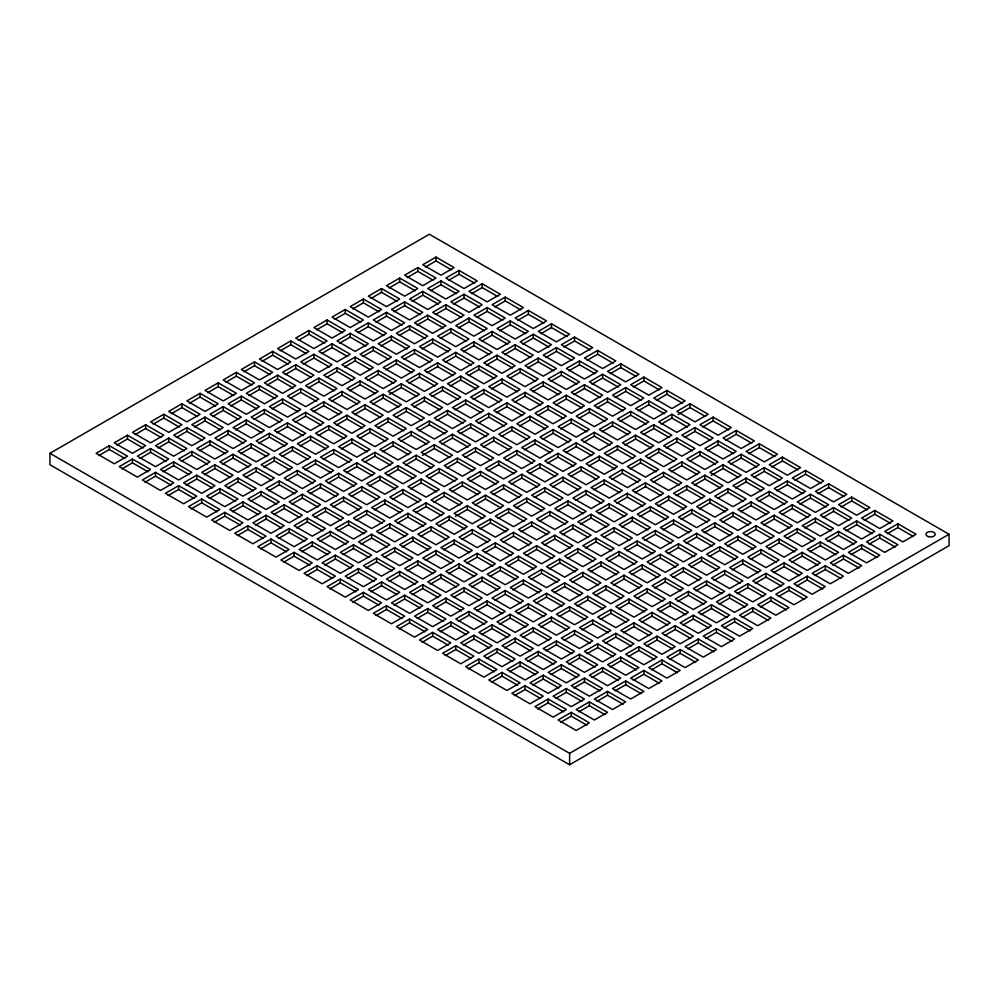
<?xml version="1.0" encoding="UTF-8"?>
<svg xmlns="http://www.w3.org/2000/svg" width="999" height="999" viewBox="0 0 999 999"><rect width="100%" height="100%" fill="white"/><g stroke="black" fill="none" stroke-linecap="round" stroke-linejoin="round"><path stroke-width="1.5" d="M49.95 453.309L429.383 234.241L949.05 534.265L949.05 545.691L569.617 764.759L49.95 464.735L49.95 453.309L569.617 753.333L949.05 534.265M109.341 445.691L96.141 453.309L114.286 463.786L127.485 456.168L109.341 445.691L109.341 449.5L124.9 458.479M127.485 435.214L114.286 442.832L132.442 453.309L145.629 445.691L127.485 435.214L127.485 439.023L143.044 448.002M145.629 424.737L132.442 432.355L150.587 442.832L163.786 435.214L145.629 424.737L145.629 428.546L161.189 437.525M163.786 414.26L150.587 421.878L168.731 432.355L181.93 424.737L163.786 414.26L163.786 418.069L179.333 427.048M181.93 403.783L168.731 411.401L186.875 421.878L200.075 414.26L181.93 403.783L181.93 407.592L197.477 416.571M200.075 393.306L186.875 400.924L205.02 411.401L218.219 403.783L200.075 393.306L200.075 397.115L215.634 406.094M218.219 382.829L205.02 390.447L223.177 400.924L236.363 393.306L218.219 382.829L218.219 386.638L233.778 395.616M236.363 372.352L223.177 379.97L241.321 390.447L254.52 382.829L236.363 372.352L236.363 376.161L251.923 385.139M254.52 361.875L241.321 369.493L259.465 379.97L272.665 372.352L254.52 361.875L254.52 365.684L270.067 374.662M272.665 351.398L259.465 359.016L277.61 369.493L290.809 361.875L272.665 351.398L272.665 355.207L288.212 364.185M290.809 340.921L277.61 348.539L295.754 359.016L308.953 351.398L290.809 340.921L290.809 344.73L306.368 353.708M308.953 330.444L295.754 338.062L313.911 348.539L327.098 340.921L308.953 330.444L308.953 334.253L324.513 343.231M327.098 319.967L313.911 327.585L332.055 338.062L345.254 330.444L327.098 319.967L327.098 323.776L342.657 332.754M345.254 309.49L332.055 317.108L350.199 327.585L363.399 319.967L345.254 309.49L345.254 313.299L360.801 322.277M363.399 299.013L350.199 306.631L368.344 317.108L381.543 309.49L363.399 299.013L363.399 302.822L378.958 311.8M381.543 288.536L368.344 296.154L386.488 306.631L399.687 299.013L381.543 288.536L381.543 292.345L397.103 301.323M399.687 278.059L386.488 285.677L404.645 296.154L417.844 288.536L399.687 278.059L399.687 281.868L415.247 290.846M417.844 267.582L404.645 275.2L422.789 285.677L435.989 278.059L417.844 267.582L417.844 271.391L433.391 280.369M435.989 257.093L422.789 264.723L440.934 275.2L454.133 267.582L435.989 257.093L435.989 260.914L451.536 269.892M98.776 455.594L109.341 449.5M116.933 445.117L127.485 439.023M135.077 434.64L145.629 428.546M153.222 424.163L163.786 418.069M171.366 413.686L181.93 407.592M189.523 403.209L200.075 397.115M207.667 392.732L218.219 386.638M225.811 382.255L236.363 376.161M243.956 371.778L254.52 365.684M262.1 361.301L272.665 355.207M280.257 350.824L290.809 344.73M298.401 340.347L308.953 334.253M316.546 329.87L327.098 323.776M334.69 319.393L345.254 313.299M352.834 308.916L363.399 302.822M370.991 298.439L381.543 292.345M389.135 287.962L399.687 281.868M407.28 277.485L417.844 271.391M425.424 267.008L435.989 260.914M132.442 459.016L119.243 466.645L137.387 477.122L150.587 469.493L132.442 459.016L132.442 462.824L147.989 471.815M150.587 448.539L137.387 456.168L155.532 466.645L168.731 459.016L150.587 448.539L150.587 452.347L166.134 461.338M168.731 438.062L155.532 445.691L173.676 456.168L186.875 448.539L168.731 438.062L168.731 441.87L184.291 450.861M186.875 427.584L173.676 435.214L191.82 445.691L205.02 438.062L186.875 427.584L186.875 431.393L202.435 440.384M205.02 417.107L191.82 424.737L209.977 435.214L223.177 427.584L205.02 417.107L205.02 420.916L220.579 429.907M223.177 406.63L209.977 414.26L228.122 424.737L241.321 417.107L223.177 406.63L223.177 410.439L238.724 419.43M241.321 396.153L228.122 403.783L246.266 414.26L259.465 406.63L241.321 396.153L241.321 399.962L256.868 408.953M259.465 385.676L246.266 393.306L264.41 403.783L277.61 396.153L259.465 385.676L259.465 389.485L275.025 398.476M277.61 375.199L264.41 382.829L282.567 393.306L295.754 385.676L277.61 375.199L277.61 379.008L293.169 387.999M295.754 364.722L282.567 372.352L300.711 382.829L313.911 375.199L295.754 364.722L295.754 368.531L311.313 377.522M313.911 354.245L300.711 361.875L318.856 372.352L332.055 364.722L313.911 354.245L313.911 358.054L329.458 367.045M332.055 343.768L318.856 351.398L337 361.875L350.199 354.245L332.055 343.768L332.055 347.577L347.602 356.568M350.199 333.291L337 340.921L355.144 351.398L368.344 343.768L350.199 333.291L350.199 337.1L365.759 346.091M368.344 322.814L355.144 330.444L373.301 340.921L386.488 333.291L368.344 322.814L368.344 326.623L383.903 335.614M386.488 312.337L373.301 319.967L391.446 330.444L404.645 322.814L386.488 312.337L386.488 316.146L402.048 325.137M404.645 301.86L391.446 309.49L409.59 319.967L422.789 312.337L404.645 301.86L404.645 305.669L420.192 314.66M422.789 291.383L409.59 299.013L427.734 309.49L440.934 301.86L422.789 291.383L422.789 295.192L438.336 304.183M440.934 280.906L427.734 288.536L445.879 299.013L459.078 291.383L440.934 280.906L440.934 284.715L456.493 293.706M459.078 270.429L445.879 278.059L464.036 288.536L477.235 280.906L459.078 270.429L459.078 274.238L474.637 283.229M121.878 468.931L132.442 462.824M140.022 458.454L150.587 452.347M158.167 447.977L168.731 441.87M176.323 437.5L186.875 431.393M194.468 427.023L205.02 420.916M212.612 416.546L223.177 410.439M230.757 406.069L241.321 399.962M248.901 395.592L259.465 389.485M267.058 385.114L277.61 379.008M285.202 374.637L295.754 368.531M303.346 364.16L313.911 358.054M321.491 353.683L332.055 347.577M339.648 343.206L350.199 337.1M357.792 332.729L368.344 326.623M375.936 322.252L386.488 316.146M394.081 311.775L404.645 305.669M412.225 301.298L422.789 295.192M430.382 290.821L440.934 284.715M448.526 280.344L459.078 274.238M155.532 472.352L142.333 479.97L160.477 490.447L173.676 482.829L155.532 472.352L155.532 476.161L171.091 485.139M173.676 461.875L160.477 469.493L178.634 479.97L191.82 472.352L173.676 461.875L173.676 465.684L189.236 474.662M191.82 451.398L178.634 459.016L196.778 469.493L209.977 461.875L191.82 451.398L191.82 455.207L207.38 464.185M209.977 440.921L196.778 448.539L214.922 459.016L228.122 451.398L209.977 440.921L209.977 444.73L225.524 453.708M228.122 430.444L214.922 438.062L233.067 448.539L246.266 440.921L228.122 430.444L228.122 434.253L243.669 443.231M246.266 419.967L233.067 427.584L251.211 438.062L264.41 430.444L246.266 419.967L246.266 423.776L261.825 432.754M264.41 409.49L251.211 417.107L269.368 427.584L282.567 419.967L264.41 409.49L264.41 413.299L279.97 422.277M282.567 399.013L269.368 406.63L287.512 417.107L300.711 409.49L282.567 399.013L282.567 402.822L298.114 411.8M300.711 388.536L287.512 396.153L305.657 406.63L318.856 399.013L300.711 388.536L300.711 392.345L316.258 401.323M318.856 378.059L305.657 385.676L323.801 396.153L337 388.536L318.856 378.059L318.856 381.868L334.415 390.846M337 367.582L323.801 375.199L341.945 385.676L355.144 378.059L337 367.582L337 371.391L352.56 380.369M355.144 357.105L341.945 364.722L360.102 375.199L373.301 367.582L355.144 357.105L355.144 360.914L370.704 369.892M373.301 346.628L360.102 354.245L378.246 364.722L391.446 357.105L373.301 346.628L373.301 350.437L388.848 359.415M391.446 336.151L378.246 343.768L396.391 354.245L409.59 346.628L391.446 336.151L391.446 339.96L406.993 348.938M409.59 325.674L396.391 333.291L414.535 343.768L427.734 336.151L409.59 325.674L409.59 329.483L425.149 338.461M427.734 315.197L414.535 322.814L432.692 333.291L445.879 325.674L427.734 315.197L427.734 319.006L443.294 327.984M445.879 304.72L432.692 312.337L450.836 322.814L464.036 315.197L445.879 304.72L445.879 308.529L461.438 317.507M464.036 294.243L450.836 301.86L468.981 312.337L482.18 304.72L464.036 294.243L464.036 298.052L479.582 307.03M482.18 283.766L468.981 291.383L487.125 301.86L500.324 294.243L482.18 283.766L482.18 287.575L497.727 296.553M144.98 482.255L155.532 476.161M163.124 471.778L173.676 465.684M181.269 461.301L191.82 455.207M199.413 450.824L209.977 444.73M217.557 440.347L228.122 434.253M235.714 429.87L246.266 423.776M253.858 419.393L264.41 413.299M272.003 408.916L282.567 402.822M290.147 398.439L300.711 392.345M308.291 387.962L318.856 381.868M326.448 377.485L337 371.391M344.593 367.008L355.144 360.914M362.737 356.531L373.301 350.437M380.881 346.054L391.446 339.96M399.026 335.577L409.59 329.483M417.182 325.1L427.734 319.006M435.327 314.623L445.879 308.529M453.471 304.146L464.036 298.052M471.615 293.669L482.18 287.575M178.634 485.689L165.434 493.306L183.579 503.783L196.778 496.166L178.634 485.689L178.634 489.498L194.181 498.476M196.778 475.212L183.579 482.829L201.723 493.306L214.922 485.689L196.778 475.212L196.778 479.021L212.325 487.999M214.922 464.735L201.723 472.352L219.867 482.829L233.067 475.212L214.922 464.735L214.922 468.543L230.482 477.522M233.067 454.258L219.867 461.875L238.024 472.352L251.211 464.735L233.067 454.258L233.067 458.066L248.626 467.045M251.211 443.781L238.024 451.398L256.169 461.875L269.368 454.258L251.211 443.781L251.211 447.589L266.77 456.568M269.368 433.304L256.169 440.921L274.313 451.398L287.512 443.781L269.368 433.304L269.368 437.112L284.915 446.091M287.512 422.827L274.313 430.444L292.457 440.921L305.657 433.304L287.512 422.827L287.512 426.635L303.059 435.614M305.657 412.35L292.457 419.967L310.602 430.444L323.801 422.827L305.657 412.35L305.657 416.158L321.216 425.137M323.801 401.873L310.602 409.49L328.758 419.967L341.945 412.35L323.801 401.873L323.801 405.681L339.36 414.66M341.945 391.396L328.758 399.013L346.903 409.49L360.102 401.873L341.945 391.396L341.945 395.204L357.505 404.183M360.102 380.919L346.903 388.536L365.047 399.013L378.246 391.396L360.102 380.919L360.102 384.727L375.649 393.706M378.246 370.442L365.047 378.059L383.191 388.536L396.391 380.919L378.246 370.442L378.246 374.25L393.806 383.229M396.391 359.965L383.191 367.582L401.336 378.059L414.535 370.442L396.391 359.965L396.391 363.773L411.95 372.752M414.535 349.488L401.336 357.105L419.493 367.582L432.692 359.965L414.535 349.488L414.535 353.296L430.094 362.275M432.692 339.011L419.493 346.628L437.637 357.105L450.836 349.488L432.692 339.011L432.692 342.819L448.239 351.798M450.836 328.534L437.637 336.151L455.781 346.628L468.981 339.011L450.836 328.534L450.836 332.342L466.383 341.321M468.981 318.057L455.781 325.674L473.926 336.151L487.125 328.534L468.981 318.057L468.981 321.865L484.54 330.844M487.125 307.58L473.926 315.197L492.082 325.674L505.269 318.057L487.125 307.58L487.125 311.388L502.684 320.367M505.269 297.103L492.082 304.72L510.227 315.197L523.426 307.58L505.269 297.103L505.269 300.911L520.829 309.89M168.069 495.591L178.634 489.498M186.214 485.114L196.778 479.021M204.37 474.637L214.922 468.543M222.515 464.16L233.067 458.066M240.659 453.683L251.211 447.589M258.803 443.206L269.368 437.112M276.948 432.729L287.512 426.635M295.105 422.252L305.657 416.158M313.249 411.775L323.801 405.681M331.393 401.298L341.945 395.204M349.538 390.821L360.102 384.727M367.682 380.344L378.246 374.25M385.839 369.867L396.391 363.773M403.983 359.39L414.535 353.296M422.127 348.913L432.692 342.819M440.272 338.436L450.836 332.342M458.416 327.959L468.981 321.865M476.573 317.482L487.125 311.388M494.717 307.005L505.269 300.911M201.723 499.025L188.524 506.643L206.668 517.12L219.867 509.502L201.723 499.025L201.723 502.834L217.282 511.813M219.867 488.548L206.668 496.166L224.825 506.643L238.024 499.025L219.867 488.548L219.867 492.357L235.427 501.336M238.024 478.071L224.825 485.689L242.969 496.166L256.169 488.548L238.024 478.071L238.024 481.88L253.571 490.859M256.169 467.594L242.969 475.212L261.114 485.689L274.313 478.071L256.169 467.594L256.169 471.403L271.716 480.382M274.313 457.117L261.114 464.735L279.258 475.212L292.457 467.594L274.313 457.117L274.313 460.926L289.872 469.905M292.457 446.64L279.258 454.258L297.415 464.735L310.602 457.117L292.457 446.64L292.457 450.449L308.017 459.428M310.602 436.163L297.415 443.781L315.559 454.258L328.758 446.64L310.602 436.163L310.602 439.972L326.161 448.951M328.758 425.686L315.559 433.304L333.703 443.781L346.903 436.163L328.758 425.686L328.758 429.495L344.305 438.474M346.903 415.209L333.703 422.827L351.848 433.304L365.047 425.686L346.903 415.209L346.903 419.018L362.45 427.997M365.047 404.732L351.848 412.35L369.992 422.827L383.191 415.209L365.047 404.732L365.047 408.541L380.607 417.52M383.191 394.255L369.992 401.873L388.149 412.35L401.336 404.732L383.191 394.255L383.191 398.064L398.751 407.043M401.336 383.778L388.149 391.396L406.293 401.873L419.493 394.255L401.336 383.778L401.336 387.587L416.895 396.566M419.493 373.301L406.293 380.919L424.438 391.396L437.637 383.778L419.493 373.301L419.493 377.11L435.04 386.089M437.637 362.824L424.438 370.442L442.582 380.919L455.781 373.301L437.637 362.824L437.637 366.633L453.184 375.612M455.781 352.347L442.582 359.965L460.726 370.442L473.926 362.824L455.781 352.347L455.781 356.156L471.341 365.135M473.926 341.87L460.726 349.488L478.883 359.965L492.082 352.347L473.926 341.87L473.926 345.679L489.485 354.657M492.082 331.393L478.883 339.011L497.027 349.488L510.227 341.87L492.082 331.393L492.082 335.202L507.629 344.18M510.227 320.916L497.027 328.534L515.172 339.011L528.371 331.393L510.227 320.916L510.227 324.725L525.774 333.703M528.371 310.439L515.172 318.057L533.316 328.534L546.515 320.916L528.371 310.439L528.371 314.248L543.931 323.226M191.171 508.928L201.723 502.834M209.315 498.451L219.867 492.357M227.46 487.974L238.024 481.88M245.604 477.497L256.169 471.403M263.748 467.02L274.313 460.926M281.905 456.543L292.457 450.449M300.05 446.066L310.602 439.972M318.194 435.589L328.758 429.495M336.338 425.112L346.903 419.018M354.495 414.635L365.047 408.541M372.639 404.158L383.191 398.064M389.46 394.443L401.336 387.587M408.928 383.204L419.493 377.11M427.072 372.727L437.637 366.633M445.229 362.25L455.781 356.156M463.374 351.773L473.926 345.679M481.518 341.296L492.082 335.202M499.662 330.819L510.227 324.725M517.807 320.342L528.371 314.248M224.825 512.362L211.626 519.98L229.77 530.457L242.969 522.839L224.825 512.362L224.825 516.171L240.372 525.149M242.969 501.885L229.77 509.502L247.914 519.98L261.114 512.362L242.969 501.885L242.969 505.694L258.516 514.672M261.114 491.408L247.914 499.025L266.059 509.502L279.258 501.885L261.114 491.408L261.114 495.217L276.673 504.195M279.258 480.931L266.059 488.548L284.216 499.025L297.415 491.408L279.258 480.931L279.258 484.74L294.817 493.718M297.415 470.454L284.216 478.071L302.36 488.548L315.559 480.931L297.415 470.454L297.415 474.263L312.962 483.241M315.559 459.977L302.36 467.594L320.504 478.071L333.703 470.454L315.559 459.977L315.559 463.786L331.106 472.764M333.703 449.5L320.504 457.117L338.649 467.594L351.848 459.977L333.703 449.5L333.703 453.309L349.263 462.287M351.848 439.023L338.649 446.64L356.793 457.117L369.992 449.5L351.848 439.023L351.848 442.832L367.407 451.81M369.992 428.546L356.793 436.163L374.95 446.64L388.149 439.023L369.992 428.546L369.992 432.355L385.552 441.333M388.149 418.069L374.95 425.686L393.094 436.163L406.293 428.546L388.149 418.069L388.149 421.878L403.696 430.856M406.293 407.592L393.094 415.209L411.238 425.686L424.438 418.069L406.293 407.592L406.293 411.401L421.84 420.379M424.438 397.115L411.238 404.732L429.383 415.209L442.582 407.592L424.438 397.115L424.438 400.924L439.997 409.902M442.582 386.638L429.383 394.255L447.54 404.732L460.726 397.115L442.582 386.638L442.582 390.447L458.141 399.425M460.726 376.161L447.54 383.778L465.684 394.255L478.883 386.638L460.726 376.161L460.726 379.97L476.286 388.948M478.883 365.684L465.684 373.301L483.828 383.778L497.027 376.161L478.883 365.684L478.883 369.493L494.43 378.471M497.027 355.207L483.828 362.824L501.973 373.301L515.172 365.684L497.027 355.207L497.027 359.016L512.574 367.994M515.172 344.73L501.973 352.347L520.117 362.824L533.316 355.207L515.172 344.73L515.172 348.539L530.731 357.517M533.316 334.253L520.117 341.87L538.274 352.347L551.46 344.73L533.316 334.253L533.316 338.062L548.876 347.04M551.46 323.776L538.274 331.393L556.418 341.87L569.617 334.253L551.46 323.776L551.46 327.585L567.02 336.563M214.261 522.265L224.825 516.171M232.405 511.788L242.969 505.694M250.562 501.311L261.114 495.217M268.706 490.834L279.258 484.74M286.85 480.357L297.415 474.263M304.995 469.88L315.559 463.786M323.139 459.403L333.703 453.309M341.296 448.926L351.848 442.832M359.44 438.449L369.992 432.355M377.585 427.972L388.149 421.878M395.729 417.495L406.293 411.401M413.873 407.018L424.438 400.924M432.03 396.541L442.582 390.447M450.174 386.064L460.726 379.97M468.319 375.587L478.883 369.493M486.463 365.11L497.027 359.016M504.62 354.633L515.172 348.539M522.764 344.156L533.316 338.062M540.909 333.678L551.46 327.585M247.914 525.699L234.715 533.316L252.872 543.793L266.059 536.176L247.914 525.699L247.914 529.507L263.474 538.486M266.059 515.209L252.872 522.839L271.016 533.316L284.216 525.699L266.059 515.209L266.059 519.03L281.618 528.009M284.216 504.732L271.016 512.362L289.161 522.839L302.36 515.209L284.216 504.732L284.216 508.553L299.762 517.532M302.36 494.255L289.161 501.885L307.305 512.362L320.504 504.732L302.36 494.255L302.36 498.076L317.907 507.055M320.504 483.778L307.305 491.408L325.449 501.885L338.649 494.255L320.504 483.778L320.504 487.599L336.064 496.578M338.649 473.301L325.449 480.931L343.606 491.408L356.793 483.778L338.649 473.301L338.649 477.122L354.208 486.101M356.793 462.824L343.606 470.454L361.75 480.931L374.95 473.301L356.793 462.824L356.793 466.645L372.352 475.624M374.95 452.347L361.75 459.977L379.895 470.454L393.094 462.824L374.95 452.347L374.95 456.168L390.497 465.147M393.094 441.87L379.895 449.5L398.039 459.977L411.238 452.347L393.094 441.87L393.094 445.691L408.653 454.67M411.238 431.393L398.039 439.023L416.183 449.5L429.383 441.87L411.238 431.393L411.238 435.214L426.798 444.193M429.383 420.916L416.183 428.546L434.34 439.023L447.54 431.393L429.383 420.916L429.383 424.737L444.942 433.716M447.54 410.439L434.34 418.069L452.485 428.546L465.684 420.916L447.54 410.439L447.54 414.26L463.086 423.239M465.684 399.962L452.485 407.592L470.629 418.069L483.828 410.439L465.684 399.962L465.684 403.783L481.231 412.762M483.828 389.485L470.629 397.115L488.773 407.592L501.973 399.962L483.828 389.485L483.828 393.306L499.388 402.285M501.973 379.008L488.773 386.638L506.918 397.115L520.117 389.485L501.973 379.008L501.973 382.829L517.532 391.808M520.117 368.531L506.918 376.161L525.074 386.638L538.274 379.008L520.117 368.531L520.117 372.352L535.676 381.331M538.274 358.054L525.074 365.684L543.219 376.161L556.418 368.531L538.274 358.054L538.274 361.875L553.821 370.854M556.418 347.577L543.219 355.207L561.363 365.684L574.562 358.054L556.418 347.577L556.418 351.398L571.965 360.377M574.562 337.1L561.363 344.73L579.507 355.207L592.707 347.577L574.562 337.1L574.562 340.921L590.122 349.9M237.362 535.601L247.914 529.507M255.507 525.124L266.059 519.03M273.651 514.647L284.216 508.553M291.795 504.17L302.36 498.076M309.952 493.693L320.504 487.599M328.097 483.216L338.649 477.122M346.241 472.739L356.793 466.645M364.385 462.262L374.95 456.168M382.53 451.785L393.094 445.691M400.686 441.308L411.238 435.214M418.831 430.831L429.383 424.737M436.975 420.354L447.54 414.26M455.119 409.877L465.684 403.783M473.264 399.4L483.828 393.306M491.421 388.923L501.973 382.829M509.565 378.446L520.117 372.352M527.709 367.969L538.274 361.875M545.854 357.492L556.418 351.398M564.01 347.015L574.562 340.921M271.016 539.023L257.817 546.653L275.961 557.13L289.161 549.5L271.016 539.023L271.016 542.832L286.563 551.823M289.161 528.546L275.961 536.176L294.106 546.653L307.305 539.023L289.161 528.546L289.161 532.355L304.72 541.346M307.305 518.069L294.106 525.699L312.262 536.176L325.449 528.546L307.305 518.069L307.305 521.878L322.864 530.869M325.449 507.592L312.262 515.209L330.407 525.699L343.606 518.069L325.449 507.592L325.449 511.401L341.009 520.392M343.606 497.115L330.407 504.732L348.551 515.209L361.75 507.592L343.606 497.115L343.606 500.924L359.153 509.915M361.75 486.638L348.551 494.255L366.695 504.732L379.895 497.115L361.75 486.638L361.75 490.447L377.297 499.438M379.895 476.161L366.695 483.778L384.84 494.255L398.039 486.638L379.895 476.161L379.895 479.97L395.454 488.961M398.039 465.684L384.84 473.301L402.997 483.778L416.183 476.161L398.039 465.684L398.039 469.493L413.598 478.484M416.183 455.207L402.997 462.824L421.141 473.301L434.34 465.684L416.183 455.207L416.183 459.016L431.743 468.007M434.34 444.73L421.141 452.347L439.285 462.824L452.485 455.207L434.34 444.73L434.34 448.539L449.887 457.53M452.485 434.253L439.285 441.87L457.43 452.347L470.629 444.73L452.485 434.253L452.485 438.062L468.032 447.053M470.629 423.776L457.43 431.393L475.574 441.87L488.773 434.253L470.629 423.776L470.629 427.584L486.188 436.575M488.773 413.299L475.574 420.916L493.731 431.393L506.918 423.776L488.773 413.299L488.773 417.107L504.333 426.098M506.918 402.822L493.731 410.439L511.875 420.916L525.074 413.299L506.918 402.822L506.918 406.63L522.477 415.621M525.074 392.345L511.875 399.962L530.019 410.439L543.219 402.822L525.074 392.345L525.074 396.153L540.621 405.144M543.219 381.868L530.019 389.485L548.164 399.962L561.363 392.345L543.219 381.868L543.219 385.676L558.778 394.667M561.363 371.391L548.164 379.008L566.308 389.485L579.507 381.868L561.363 371.391L561.363 375.199L576.923 384.19M579.507 360.914L566.308 368.531L584.465 379.008L597.664 371.391L579.507 360.914L579.507 364.722L595.067 373.713M597.664 350.437L584.465 358.054L602.609 368.531L615.809 360.914L597.664 350.437L597.664 354.245L613.211 363.236M260.452 548.938L271.016 542.832M278.596 538.461L289.161 532.355M296.753 527.984L307.305 521.878M314.897 517.507L325.449 511.401M333.042 507.03L343.606 500.924M351.186 496.553L361.75 490.447M369.343 486.076L379.895 479.97M387.487 475.599L398.039 469.493M405.631 465.122L416.183 459.016M422.452 455.407L434.34 448.539M441.92 444.168L452.485 438.062M460.077 433.691L470.629 427.584M478.221 423.214L488.773 417.107M496.366 412.737L506.918 406.63M514.51 402.26L525.074 396.153M532.654 391.783L543.219 385.676M550.811 381.306L561.363 375.199M568.955 370.829L579.507 364.722M587.1 360.352L597.664 354.245M294.106 552.36L280.906 559.977L299.063 570.454L312.262 562.837L294.106 552.36L294.106 556.168L309.665 565.147M312.262 541.883L299.063 549.5L317.207 559.977L330.407 552.36L312.262 541.883L312.262 545.691L327.809 554.67M330.407 531.406L317.207 539.023L335.352 549.5L348.551 541.883L330.407 531.406L330.407 535.214L345.954 544.193M348.551 520.929L335.352 528.546L353.496 539.023L366.695 531.406L348.551 520.929L348.551 524.737L364.111 533.716M366.695 510.452L353.496 518.069L371.64 528.546L384.84 520.929L366.695 510.452L366.695 514.26L382.255 523.239M384.84 499.975L371.64 507.592L389.797 518.069L402.997 510.452L384.84 499.975L384.84 503.783L400.399 512.762M402.997 489.498L389.797 497.115L407.942 507.592L421.141 499.975L402.997 489.498L402.997 493.306L418.544 502.285M421.141 479.021L407.942 486.638L426.086 497.115L439.285 489.498L421.141 479.021L421.141 482.829L436.688 491.808M439.285 468.543L426.086 476.161L444.23 486.638L457.43 479.021L439.285 468.543L439.285 472.352L454.845 481.331M457.43 458.066L444.23 465.684L462.387 476.161L475.574 468.543L457.43 458.066L457.43 461.875L472.989 470.854M475.574 447.589L462.387 455.207L480.531 465.684L493.731 458.066L475.574 447.589L475.574 451.398L491.133 460.377M493.731 437.112L480.531 444.73L498.676 455.207L511.875 447.589L493.731 437.112L493.731 440.921L509.278 449.9M511.875 426.635L498.676 434.253L516.82 444.73L530.019 437.112L511.875 426.635L511.875 430.444L527.422 439.423M530.019 416.158L516.82 423.776L534.964 434.253L548.164 426.635L530.019 416.158L530.019 419.967L545.579 428.946M548.164 405.681L534.964 413.299L553.121 423.776L566.308 416.158L548.164 405.681L548.164 409.49L563.723 418.469M566.308 395.204L553.121 402.822L571.266 413.299L584.465 405.681L566.308 395.204L566.308 399.013L581.868 407.992M584.465 384.727L571.266 392.345L589.41 402.822L602.609 395.204L584.465 384.727L584.465 388.536L600.012 397.515M602.609 374.25L589.41 381.868L607.554 392.345L620.754 384.727L602.609 374.25L602.609 378.059L618.156 387.038M620.754 363.773L607.554 371.391L625.699 381.868L638.898 374.25L620.754 363.773L620.754 367.582L636.313 376.561M283.554 562.262L294.106 556.168M301.698 551.785L312.262 545.691M319.842 541.308L330.407 535.214M337.987 530.831L348.551 524.737M356.144 520.354L366.695 514.26M374.288 509.877L384.84 503.783M392.432 499.4L402.997 493.306M410.577 488.923L421.141 482.829M428.721 478.446L439.285 472.352M446.878 467.969L457.43 461.875M465.022 457.492L475.574 451.398M483.166 447.015L493.731 440.921M501.311 436.538L511.875 430.444M519.468 426.061L530.019 419.967M537.612 415.584L548.164 409.49M555.756 405.107L566.308 399.013M573.901 394.63L584.465 388.536M592.045 384.153L602.609 378.059M610.202 373.676L620.754 367.582M317.207 565.696L304.008 573.314L322.153 583.791L335.352 576.173L317.207 565.696L317.207 569.505L332.754 578.483M335.352 555.219L322.153 562.837L340.297 573.314L353.496 565.696L335.352 555.219L335.352 559.028L350.911 568.006M353.496 544.742L340.297 552.36L358.454 562.837L371.64 555.219L353.496 544.742L353.496 548.551L369.056 557.529M371.64 534.265L358.454 541.883L376.598 552.36L389.797 544.742L371.64 534.265L371.64 538.074L387.2 547.052M389.797 523.788L376.598 531.406L394.742 541.883L407.942 534.265L389.797 523.788L389.797 527.597L405.344 536.575M407.942 513.311L394.742 520.929L412.887 531.406L426.086 523.788L407.942 513.311L407.942 517.12L423.489 526.098M426.086 502.834L412.887 510.452L431.031 520.929L444.23 513.311L426.086 502.834L426.086 506.643L441.645 515.621M444.23 492.357L431.031 499.975L449.188 510.452L462.387 502.834L444.23 492.357L444.23 496.166L459.79 505.144M462.387 481.88L449.188 489.498L467.332 499.975L480.531 492.357L462.387 481.88L462.387 485.689L477.934 494.667M480.531 471.403L467.332 479.021L485.477 489.498L498.676 481.88L480.531 471.403L480.531 475.212L496.078 484.19M498.676 460.926L485.477 468.543L503.621 479.021L516.82 471.403L498.676 460.926L498.676 464.735L514.235 473.713M516.82 450.449L503.621 458.066L521.765 468.543L534.964 460.926L516.82 450.449L516.82 454.258L532.38 463.236M534.964 439.972L521.765 447.589L539.922 458.066L553.121 450.449L534.964 439.972L534.964 443.781L550.524 452.759M553.121 429.495L539.922 437.112L558.066 447.589L571.266 439.972L553.121 429.495L553.121 433.304L568.668 442.282M571.266 419.018L558.066 426.635L576.211 437.112L589.41 429.495L571.266 419.018L571.266 422.827L586.813 431.805M589.41 408.541L576.211 416.158L594.355 426.635L607.554 419.018L589.41 408.541L589.41 412.35L604.969 421.328M607.554 398.064L594.355 405.681L612.512 416.158L625.699 408.541L607.554 398.064L607.554 401.873L623.114 410.851M625.699 387.587L612.512 395.204L630.656 405.681L643.856 398.064L625.699 387.587L625.699 391.396L641.258 400.374M643.856 377.11L630.656 384.727L648.801 395.204L662 387.587L643.856 377.11L643.856 380.919L659.402 389.897M306.643 575.599L317.207 569.505M324.8 565.122L335.352 559.028M342.944 554.645L353.496 548.551M361.089 544.168L371.64 538.074M379.233 533.691L389.797 527.597M397.377 523.214L407.942 517.12M415.534 512.737L426.086 506.643M433.678 502.26L444.23 496.166M451.823 491.783L462.387 485.689M469.967 481.306L480.531 475.212M488.111 470.829L498.676 464.735M506.268 460.352L516.82 454.258M524.413 449.875L534.964 443.781M542.557 439.398L553.121 433.304M560.701 428.921L571.266 422.827M578.846 418.444L589.41 412.35M597.002 407.967L607.554 401.873M615.147 397.49L625.699 391.396M633.291 387.013L643.856 380.919M340.297 579.033L327.098 586.65L345.254 597.127L358.454 589.51L340.297 579.033L340.297 582.842L355.856 591.82M358.454 568.556L345.254 576.173L363.399 586.65L376.598 579.033L358.454 568.556L358.454 572.365L374.001 581.343M376.598 558.079L363.399 565.696L381.543 576.173L394.742 568.556L376.598 558.079L376.598 561.888L392.145 570.866M394.742 547.602L381.543 555.219L399.687 565.696L412.887 558.079L394.742 547.602L394.742 551.411L410.302 560.389M412.887 537.125L399.687 544.742L417.844 555.219L431.031 547.602L412.887 537.125L412.887 540.934L428.446 549.912M431.031 526.648L417.844 534.265L435.989 544.742L449.188 537.125L431.031 526.648L431.031 530.457L446.59 539.435M449.188 516.171L435.989 523.788L454.133 534.265L467.332 526.648L449.188 516.171L449.188 519.98L464.735 528.958M467.332 505.694L454.133 513.311L472.277 523.788L485.477 516.171L467.332 505.694L467.332 509.502L482.879 518.481M485.477 495.217L472.277 502.834L490.422 513.311L503.621 505.694L485.477 495.217L485.477 499.025L501.036 508.004M503.621 484.74L490.422 492.357L508.578 502.834L521.765 495.217L503.621 484.74L503.621 488.548L519.18 497.527M521.765 474.263L508.578 481.88L526.723 492.357L539.922 484.74L521.765 474.263L521.765 478.071L537.325 487.05M539.922 463.786L526.723 471.403L544.867 481.88L558.066 474.263L539.922 463.786L539.922 467.594L555.469 476.573M558.066 453.309L544.867 460.926L563.011 471.403L576.211 463.786L558.066 453.309L558.066 457.117L573.626 466.096M576.211 442.832L563.011 450.449L581.156 460.926L594.355 453.309L576.211 442.832L576.211 446.64L591.77 455.619M594.355 432.355L581.156 439.972L599.313 450.449L612.512 442.832L594.355 432.355L594.355 436.163L609.914 445.142M612.512 421.878L599.313 429.495L617.457 439.972L630.656 432.355L612.512 421.878L612.512 425.686L628.059 434.665M630.656 411.401L617.457 419.018L635.601 429.495L648.801 421.878L630.656 411.401L630.656 415.209L646.203 424.188M648.801 400.924L635.601 408.541L653.746 419.018L666.945 411.401L648.801 400.924L648.801 404.732L664.36 413.711M666.945 390.447L653.746 398.064L671.902 408.541L685.089 400.924L666.945 390.447L666.945 394.255L682.504 403.234M329.745 588.935L340.297 582.842M347.889 578.458L358.454 572.365M366.034 567.981L376.598 561.888M384.19 557.504L394.742 551.411M402.335 547.027L412.887 540.934M420.479 536.55L431.031 530.457M438.623 526.073L449.188 519.98M455.457 516.358L467.332 509.502M474.925 505.119L485.477 499.025M493.069 494.642L503.621 488.548M511.213 484.165L521.765 478.071M529.358 473.688L539.922 467.594M547.502 463.211L558.066 457.117M565.659 452.734L576.211 446.64M583.803 442.257L594.355 436.163M601.947 431.78L612.512 425.686M620.092 421.303L630.656 415.209M638.236 410.826L648.801 404.732M656.393 400.349L666.945 394.255M363.399 592.37L350.199 599.987L368.344 610.464L381.543 602.847L363.399 592.37L363.399 596.178L378.958 605.157M381.543 581.893L368.344 589.51L386.488 599.987L399.687 592.37L381.543 581.893L381.543 585.701L397.103 594.68M399.687 571.416L386.488 579.033L404.645 589.51L417.844 581.893L399.687 571.416L399.687 575.224L415.247 584.203M417.844 560.938L404.645 568.556L422.789 579.033L435.989 571.416L417.844 560.938L417.844 564.747L433.391 573.726M435.989 550.461L422.789 558.079L440.934 568.556L454.133 560.938L435.989 550.461L435.989 554.27L451.536 563.249M454.133 539.984L440.934 547.602L459.078 558.079L472.277 550.461L454.133 539.984L454.133 543.793L469.692 552.772M472.277 529.507L459.078 537.125L477.235 547.602L490.422 539.984L472.277 529.507L472.277 533.316L487.837 542.295M490.422 519.03L477.235 526.648L495.379 537.125L508.578 529.507L490.422 519.03L490.422 522.839L505.981 531.818M508.578 508.553L495.379 516.171L513.523 526.648L526.723 519.03L508.578 508.553L508.578 512.362L524.125 521.341M526.723 498.076L513.523 505.694L531.668 516.171L544.867 508.553L526.723 498.076L526.723 501.885L542.27 510.864M544.867 487.599L531.668 495.217L549.812 505.694L563.011 498.076L544.867 487.599L544.867 491.408L560.427 500.387M563.011 477.122L549.812 484.74L567.969 495.217L581.156 487.599L563.011 477.122L563.011 480.931L578.571 489.91M581.156 466.645L567.969 474.263L586.113 484.74L599.313 477.122L581.156 466.645L581.156 470.454L596.715 479.433M599.313 456.168L586.113 463.786L604.258 474.263L617.457 466.645L599.313 456.168L599.313 459.977L614.86 468.956M617.457 445.691L604.258 453.309L622.402 463.786L635.601 456.168L617.457 445.691L617.457 449.5L633.004 458.479M635.601 435.214L622.402 442.832L640.546 453.309L653.746 445.691L635.601 435.214L635.601 439.023L651.161 448.002M653.746 424.737L640.546 432.355L658.703 442.832L671.902 435.214L653.746 424.737L653.746 428.546L669.305 437.525M671.902 414.26L658.703 421.878L676.847 432.355L690.047 424.737L671.902 414.26L671.902 418.069L687.449 427.048M690.047 403.783L676.847 411.401L694.992 421.878L708.191 414.26L690.047 403.783L690.047 407.592L705.594 416.571M352.834 602.272L363.399 596.178M370.991 591.795L381.543 585.701M389.135 581.318L399.687 575.224M407.28 570.841L417.844 564.747M425.424 560.364L435.989 554.27M443.568 549.887L454.133 543.793M461.725 539.41L472.277 533.316M479.87 528.933L490.422 522.839M498.014 518.456L508.578 512.362M516.158 507.979L526.723 501.885M534.315 497.502L544.867 491.408M552.459 487.025L563.011 480.931M570.604 476.548L581.156 470.454M588.748 466.071L599.313 459.977M606.893 455.594L617.457 449.5M625.049 445.117L635.601 439.023M643.194 434.64L653.746 428.546M661.338 424.163L671.902 418.069M678.171 414.448L690.047 407.592M386.488 605.694L373.301 613.324L391.446 623.801L404.645 616.171L386.488 605.694L386.488 609.515L402.048 618.493M404.645 595.217L391.446 602.847L409.59 613.324L422.789 605.694L404.645 595.217L404.645 599.038L420.192 608.016M422.789 584.74L409.59 592.37L427.734 602.847L440.934 595.217L422.789 584.74L422.789 588.561L438.336 597.539M440.934 574.263L427.734 581.893L445.879 592.37L459.078 584.74L440.934 574.263L440.934 578.084L456.493 587.062M459.078 563.786L445.879 571.416L464.036 581.893L477.235 574.263L459.078 563.786L459.078 567.607L474.637 576.585M477.235 553.309L464.036 560.938L482.18 571.416L495.379 563.786L477.235 553.309L477.235 557.13L492.782 566.108M495.379 542.832L482.18 550.461L500.324 560.938L513.523 553.309L495.379 542.832L495.379 546.653L510.926 555.631M513.523 532.355L500.324 539.984L518.469 550.461L531.668 542.832L513.523 532.355L513.523 536.176L529.083 545.154M531.668 521.878L518.469 529.507L536.613 539.984L549.812 532.355L531.668 521.878L531.668 525.699L547.227 534.677M549.812 511.401L536.613 519.03L554.77 529.507L567.969 521.878L549.812 511.401L549.812 515.222L565.372 524.2M567.969 500.924L554.77 508.553L572.914 519.03L586.113 511.401L567.969 500.924L567.969 504.732L583.516 513.723M586.113 490.447L572.914 498.076L591.058 508.553L604.258 500.924L586.113 490.447L586.113 494.255L601.66 503.246M604.258 479.97L591.058 487.599L609.203 498.076L622.402 490.447L604.258 479.97L604.258 483.778L619.817 492.769M622.402 469.493L609.203 477.122L627.36 487.599L640.546 479.97L622.402 469.493L622.402 473.301L637.961 482.292M640.546 459.016L627.36 466.645L645.504 477.122L658.703 469.493L640.546 459.016L640.546 462.824L656.106 471.815M658.703 448.539L645.504 456.168L663.648 466.645L676.847 459.016L658.703 448.539L658.703 452.347L674.25 461.338M676.847 438.062L663.648 445.691L681.793 456.168L694.992 448.539L676.847 438.062L676.847 441.87L692.394 450.861M694.992 427.584L681.793 435.214L699.937 445.691L713.136 438.062L694.992 427.584L694.992 431.393L710.551 440.384M713.136 417.107L699.937 424.737L718.094 435.214L731.28 427.584L713.136 417.107L713.136 420.916L728.696 429.907M375.936 615.609L386.488 609.515M394.081 605.132L404.645 599.038M412.225 594.655L422.789 588.561M430.382 584.178L440.934 578.084M448.526 573.701L459.078 567.607M466.67 563.224L477.235 557.13M484.815 552.747L495.379 546.653M502.959 542.27L513.523 536.176M521.116 531.793L531.668 525.699M539.26 521.316L549.812 515.222M557.405 510.839L567.969 504.732M575.549 500.362L586.113 494.255M593.693 489.885L604.258 483.778M611.85 479.408L622.402 473.301M629.994 468.931L640.546 462.824M648.139 458.454L658.703 452.347M666.283 447.977L676.847 441.87M684.44 437.5L694.992 431.393M702.584 427.023L713.136 420.916M409.59 619.03L396.391 626.648L414.535 637.125L427.734 629.507L409.59 619.03L409.59 622.839L425.149 631.83M427.734 608.553L414.535 616.171L432.692 626.648L445.879 619.03L427.734 608.553L427.734 612.362L443.294 621.353M445.879 598.076L432.692 605.694L450.836 616.171L464.036 608.553L445.879 598.076L445.879 601.885L461.438 610.864M464.036 587.599L450.836 595.217L468.981 605.694L482.18 598.076L464.036 587.599L464.036 591.408L479.582 600.387M482.18 577.122L468.981 584.74L487.125 595.217L500.324 587.599L482.18 577.122L482.18 580.931L497.727 589.909M500.324 566.645L487.125 574.263L505.269 584.74L518.469 577.122L500.324 566.645L500.324 570.454L515.884 579.432M518.469 556.168L505.269 563.786L523.426 574.263L536.613 566.645L518.469 556.168L518.469 559.977L534.028 568.955M536.613 545.691L523.426 553.309L541.57 563.786L554.77 556.168L536.613 545.691L536.613 549.5L552.172 558.478M554.77 535.214L541.57 542.832L559.715 553.309L572.914 545.691L554.77 535.214L554.77 539.023L570.317 548.001M572.914 524.737L559.715 532.355L577.859 542.832L591.058 535.214L572.914 524.737L572.914 528.546L588.473 537.524M591.058 514.26L577.859 521.878L596.003 532.355L609.203 524.737L591.058 514.26L591.058 518.069L606.618 527.047M609.203 503.783L596.003 511.401L614.16 521.878L627.36 514.26L609.203 503.783L609.203 507.592L624.762 516.57M627.36 493.306L614.16 500.924L632.305 511.401L645.504 503.783L627.36 493.306L627.36 497.115L642.906 506.093M645.504 482.829L632.305 490.447L650.449 500.924L663.648 493.306L645.504 482.829L645.504 486.638L661.051 495.616M663.648 472.352L650.449 479.97L668.593 490.447L681.793 482.829L663.648 472.352L663.648 476.161L679.208 485.139M681.793 461.875L668.593 469.493L686.738 479.97L699.937 472.352L681.793 461.875L681.793 465.684L697.352 474.662M699.937 451.398L686.738 459.016L704.894 469.493L718.094 461.875L699.937 451.398L699.937 455.207L715.496 464.185M718.094 440.921L704.894 448.539L723.039 459.016L736.238 451.398L718.094 440.921L718.094 444.73L733.641 453.708M736.238 430.444L723.039 438.062L741.183 448.539L754.382 440.921L736.238 430.444L736.238 434.253L751.785 443.231M399.026 628.945L409.59 622.839M417.182 618.468L427.734 612.362M435.327 607.979L445.879 601.885M453.471 597.502L464.036 591.408M471.615 587.025L482.18 580.931M489.772 576.548L500.324 570.454M507.917 566.071L518.469 559.977M526.061 555.594L536.613 549.5M544.205 545.117L554.77 539.023M562.35 534.64L572.914 528.546M580.506 524.163L591.058 518.069M598.651 513.686L609.203 507.592M616.795 503.209L627.36 497.115M634.939 492.732L645.504 486.638M653.084 482.255L663.648 476.161M671.241 471.778L681.793 465.684M689.385 461.301L699.937 455.207M707.529 450.824L718.094 444.73M725.674 440.347L736.238 434.253M432.692 632.367L419.493 639.984L437.637 650.461L450.836 642.844L432.692 632.367L432.692 636.176L448.239 645.154M450.836 621.89L437.637 629.507L455.781 639.984L468.981 632.367L450.836 621.89L450.836 625.699L466.383 634.677M468.981 611.413L455.781 619.03L473.926 629.507L487.125 621.89L468.981 611.413L468.981 615.222L484.54 624.2M487.125 600.936L473.926 608.553L492.082 619.03L505.269 611.413L487.125 600.936L487.125 604.745L502.684 613.723M505.269 590.459L492.082 598.076L510.227 608.553L523.426 600.936L505.269 590.459L505.269 594.268L520.829 603.246M523.426 579.982L510.227 587.599L528.371 598.076L541.57 590.459L523.426 579.982L523.426 583.791L538.973 592.769M541.57 569.505L528.371 577.122L546.515 587.599L559.715 579.982L541.57 569.505L541.57 573.314L557.117 582.292M559.715 559.028L546.515 566.645L564.66 577.122L577.859 569.505L559.715 559.028L559.715 562.837L575.274 571.815M577.859 548.551L564.66 556.168L582.817 566.645L596.003 559.028L577.859 548.551L577.859 552.36L593.418 561.338M596.003 538.074L582.817 545.691L600.961 556.168L614.16 548.551L596.003 538.074L596.003 541.883L611.563 550.861M614.16 527.597L600.961 535.214L619.105 545.691L632.305 538.074L614.16 527.597L614.16 531.406L629.707 540.384M632.305 517.12L619.105 524.737L637.25 535.214L650.449 527.597L632.305 517.12L632.305 520.929L647.851 529.907M650.449 506.643L637.25 514.26L655.394 524.737L668.593 517.12L650.449 506.643L650.449 510.452L666.008 519.43M668.593 496.166L655.394 503.783L673.551 514.26L686.738 506.643L668.593 496.166L668.593 499.975L684.153 508.953M686.738 485.689L673.551 493.306L691.695 503.783L704.894 496.166L686.738 485.689L686.738 489.498L702.297 498.476M704.894 475.212L691.695 482.829L709.839 493.306L723.039 485.689L704.894 475.212L704.894 479.021L720.441 487.999M723.039 464.735L709.839 472.352L727.984 482.829L741.183 475.212L723.039 464.735L723.039 468.543L738.598 477.522M741.183 454.258L727.984 461.875L746.128 472.352L759.327 464.735L741.183 454.258L741.183 458.066L756.743 467.045M759.327 443.781L746.128 451.398L764.285 461.875L777.484 454.258L759.327 443.781L759.327 447.589L774.887 456.568M422.127 642.27L432.692 636.176M440.272 631.793L450.836 625.699M458.416 621.316L468.981 615.222M476.573 610.839L487.125 604.745M494.717 600.362L505.269 594.268M512.862 589.885L523.426 583.791M531.006 579.408L541.57 573.314M549.163 568.931L559.715 562.837M567.307 558.453L577.859 552.36M585.451 547.976L596.003 541.883M603.596 537.499L614.16 531.406M621.74 527.022L632.305 520.929M639.897 516.545L650.449 510.452M658.041 506.068L668.593 499.975M676.186 495.591L686.738 489.498M694.33 485.114L704.894 479.021M711.163 475.399L723.039 468.543M730.631 464.16L741.183 458.066M748.775 453.683L759.327 447.589M455.781 645.704L442.582 653.321L460.726 663.798L473.926 656.181L455.781 645.704L455.781 649.512L471.341 658.491M473.926 635.227L460.726 642.844L478.883 653.321L492.082 645.704L473.926 635.227L473.926 639.035L489.485 648.014M492.082 624.75L478.883 632.367L497.027 642.844L510.227 635.227L492.082 624.75L492.082 628.558L507.629 637.537M510.227 614.273L497.027 621.89L515.172 632.367L528.371 624.75L510.227 614.273L510.227 618.081L525.774 627.06M528.371 603.796L515.172 611.413L533.316 621.89L546.515 614.273L528.371 603.796L528.371 607.604L543.931 616.583M546.515 593.319L533.316 600.936L551.46 611.413L564.66 603.796L546.515 593.319L546.515 597.127L562.075 606.106M564.66 582.842L551.46 590.459L569.617 600.936L582.817 593.319L564.66 582.842L564.66 586.65L580.219 595.629M582.817 572.365L569.617 579.982L587.762 590.459L600.961 582.842L582.817 572.365L582.817 576.173L598.364 585.152M600.961 561.888L587.762 569.505L605.906 579.982L619.105 572.365L600.961 561.888L600.961 565.696L616.508 574.675M619.105 551.411L605.906 559.028L624.05 569.505L637.25 561.888L619.105 551.411L619.105 555.219L634.665 564.198M637.25 540.934L624.05 548.551L642.207 559.028L655.394 551.411L637.25 540.934L637.25 544.742L652.809 553.721M655.394 530.457L642.207 538.074L660.351 548.551L673.551 540.934L655.394 530.457L655.394 534.265L670.953 543.244M673.551 519.98L660.351 527.597L678.496 538.074L691.695 530.457L673.551 519.98L673.551 523.788L689.098 532.767M691.695 509.502L678.496 517.12L696.64 527.597L709.839 519.98L691.695 509.502L691.695 513.311L707.242 522.29M709.839 499.025L696.64 506.643L714.784 517.12L727.984 509.502L709.839 499.025L709.839 502.834L725.399 511.813M727.984 488.548L714.784 496.166L732.941 506.643L746.128 499.025L727.984 488.548L727.984 492.357L743.543 501.336M746.128 478.071L732.941 485.689L751.086 496.166L764.285 488.548L746.128 478.071L746.128 481.88L761.688 490.859M764.285 467.594L751.086 475.212L769.23 485.689L782.429 478.071L764.285 467.594L764.285 471.403L779.832 480.382M782.429 457.117L769.23 464.735L787.374 475.212L800.574 467.594L782.429 457.117L782.429 460.926L797.976 469.905M445.229 655.606L455.781 649.512M463.374 645.129L473.926 639.035M481.518 634.652L492.082 628.558M499.662 624.175L510.227 618.081M517.807 613.698L528.371 607.604M535.963 603.221L546.515 597.127M554.108 592.744L564.66 586.65M572.252 582.267L582.817 576.173M590.397 571.79L600.961 565.696M608.541 561.313L619.105 555.219M626.698 550.836L637.25 544.742M644.842 540.359L655.394 534.265M662.986 529.882L673.551 523.788M681.131 519.405L691.695 513.311M699.288 508.928L709.839 502.834M717.432 498.451L727.984 492.357M735.576 487.974L746.128 481.88M753.721 477.497L764.285 471.403M771.865 467.02L782.429 460.926M478.883 659.04L465.684 666.658L483.828 677.135L497.027 669.517L478.883 659.04L478.883 662.849L494.43 671.827M497.027 648.563L483.828 656.181L501.973 666.658L515.172 659.04L497.027 648.563L497.027 652.372L512.574 661.35M515.172 638.086L501.973 645.704L520.117 656.181L533.316 648.563L515.172 638.086L515.172 641.895L530.731 650.873M533.316 627.609L520.117 635.227L538.274 645.704L551.46 638.086L533.316 627.609L533.316 631.418L548.876 640.396M551.46 617.132L538.274 624.75L556.418 635.227L569.617 627.609L551.46 617.132L551.46 620.941L567.02 629.919M569.617 606.655L556.418 614.273L574.562 624.75L587.762 617.132L569.617 606.655L569.617 610.464L585.164 619.442M587.762 596.178L574.562 603.796L592.707 614.273L605.906 606.655L587.762 596.178L587.762 599.987L603.309 608.965M605.906 585.701L592.707 593.319L610.851 603.796L624.05 596.178L605.906 585.701L605.906 589.51L621.465 598.488M624.05 575.224L610.851 582.842L629.008 593.319L642.207 585.701L624.05 575.224L624.05 579.033L639.61 588.011M642.207 564.747L629.008 572.365L647.152 582.842L660.351 575.224L642.207 564.747L642.207 568.556L657.754 577.534M660.351 554.27L647.152 561.888L665.297 572.365L678.496 564.747L660.351 554.27L660.351 558.079L675.898 567.057M678.496 543.793L665.297 551.411L683.441 561.888L696.64 554.27L678.496 543.793L678.496 547.602L694.055 556.58M696.64 533.316L683.441 540.934L701.585 551.411L714.784 543.793L696.64 533.316L696.64 537.125L712.2 546.103M714.784 522.839L701.585 530.457L719.742 540.934L732.941 533.316L714.784 522.839L714.784 526.648L730.344 535.626M732.941 512.362L719.742 519.98L737.886 530.457L751.086 522.839L732.941 512.362L732.941 516.171L748.488 525.149M751.086 501.885L737.886 509.502L756.031 519.98L769.23 512.362L751.086 501.885L751.086 505.694L766.633 514.672M769.23 491.408L756.031 499.025L774.175 509.502L787.374 501.885L769.23 491.408L769.23 495.217L784.789 504.195M787.374 480.931L774.175 488.548L792.332 499.025L805.519 491.408L787.374 480.931L787.374 484.74L802.934 493.718M805.519 470.454L792.332 478.071L810.476 488.548L823.676 480.931L805.519 470.454L805.519 474.263L821.078 483.241M468.319 668.943L478.883 662.849M486.463 658.466L497.027 652.372M504.62 647.989L515.172 641.895M522.764 637.512L533.316 631.418M540.909 627.035L551.46 620.941M559.053 616.558L569.617 610.464M577.197 606.081L587.762 599.987M595.354 595.604L605.906 589.51M613.498 585.127L624.05 579.033M631.643 574.65L642.207 568.556M649.787 564.173L660.351 558.079M667.931 553.696L678.496 547.602M686.088 543.219L696.64 537.125M704.233 532.742L714.784 526.648M722.377 522.265L732.941 516.171M740.521 511.788L751.086 505.694M758.666 501.311L769.23 495.217M776.822 490.834L787.374 484.74M794.967 480.357L805.519 474.263M501.973 672.377L488.773 679.994L506.918 690.471L520.117 682.854L501.973 672.377L501.973 676.186L517.532 685.164M520.117 661.9L506.918 669.517L525.074 679.994L538.274 672.377L520.117 661.9L520.117 665.709L535.676 674.687M538.274 651.423L525.074 659.04L543.219 669.517L556.418 661.9L538.274 651.423L538.274 655.232L553.821 664.21M556.418 640.946L543.219 648.563L561.363 659.04L574.562 651.423L556.418 640.946L556.418 644.755L571.965 653.733M574.562 630.469L561.363 638.086L579.507 648.563L592.707 640.946L574.562 630.469L574.562 634.278L590.122 643.256M592.707 619.992L579.507 627.609L597.664 638.086L610.851 630.469L592.707 619.992L592.707 623.801L608.266 632.779M610.851 609.515L597.664 617.132L615.809 627.609L629.008 619.992L610.851 609.515L610.851 613.324L626.41 622.302M629.008 599.038L615.809 606.655L633.953 617.132L647.152 609.515L629.008 599.038L629.008 602.847L644.555 611.825M647.152 588.561L633.953 596.178L652.097 606.655L665.297 599.038L647.152 588.561L647.152 592.37L662.699 601.348M665.297 578.084L652.097 585.701L670.242 596.178L683.441 588.561L665.297 578.084L665.297 581.893L680.856 590.871M683.441 567.607L670.242 575.224L688.398 585.701L701.585 578.084L683.441 567.607L683.441 571.416L699 580.394M701.585 557.13L688.398 564.747L706.543 575.224L719.742 567.607L701.585 557.13L701.585 560.938L717.145 569.917M719.742 546.653L706.543 554.27L724.687 564.747L737.886 557.13L719.742 546.653L719.742 550.461L735.289 559.44M737.886 536.176L724.687 543.793L742.831 554.27L756.031 546.653L737.886 536.176L737.886 539.984L753.446 548.963M756.031 525.699L742.831 533.316L760.976 543.793L774.175 536.176L756.031 525.699L756.031 529.507L771.59 538.486M774.175 515.209L760.976 522.839L779.133 533.316L792.332 525.699L774.175 515.209L774.175 519.03L789.734 528.009M792.332 504.732L779.133 512.362L797.277 522.839L810.476 515.209L792.332 504.732L792.332 508.553L807.879 517.532M810.476 494.255L797.277 501.885L815.421 512.362L828.621 504.732L810.476 494.255L810.476 498.076L826.023 507.055M828.621 483.778L815.421 491.408L833.566 501.885L846.765 494.255L828.621 483.778L828.621 487.599L844.18 496.578M491.421 682.28L501.973 676.186M509.565 671.803L520.117 665.709M527.709 661.326L538.274 655.232M545.854 650.849L556.418 644.755M564.01 640.371L574.562 634.278M582.155 629.894L592.707 623.801M600.299 619.417L610.851 613.324M618.443 608.94L629.008 602.847M636.588 598.463L647.152 592.37M654.745 587.986L665.297 581.893M672.889 577.509L683.441 571.416M691.033 567.032L701.585 560.938M709.178 556.555L719.742 550.461M727.322 546.078L737.886 539.984M745.479 535.601L756.031 529.507M763.623 525.124L774.175 519.03M781.767 514.647L792.332 508.553M799.912 504.17L810.476 498.076M818.056 493.693L828.621 487.599M525.074 685.701L511.875 693.331L530.019 703.808L543.219 696.178L525.074 685.701L525.074 689.51L540.621 698.501M543.219 675.224L530.019 682.854L548.164 693.331L561.363 685.701L543.219 675.224L543.219 679.033L558.778 688.024M561.363 664.747L548.164 672.377L566.308 682.854L579.507 675.224L561.363 664.747L561.363 668.556L576.923 677.547M579.507 654.27L566.308 661.9L584.465 672.377L597.664 664.747L579.507 654.27L579.507 658.079L595.067 667.07M597.664 643.793L584.465 651.423L602.609 661.9L615.809 654.27L597.664 643.793L597.664 647.602L613.211 656.593M615.809 633.316L602.609 640.946L620.754 651.423L633.953 643.793L615.809 633.316L615.809 637.125L631.356 646.116M633.953 622.839L620.754 630.469L638.898 640.946L652.097 633.316L633.953 622.839L633.953 626.648L649.512 635.639M652.097 612.362L638.898 619.992L657.055 630.469L670.242 622.839L652.097 612.362L652.097 616.171L667.657 625.162M670.242 601.885L657.055 609.515L675.199 619.992L688.398 612.362L670.242 601.885L670.242 605.694L685.801 614.685M688.398 591.408L675.199 599.038L693.343 609.515L706.543 601.885L688.398 591.408L688.398 595.217L703.945 604.208M706.543 580.931L693.343 588.561L711.488 599.038L724.687 591.408L706.543 580.931L706.543 584.74L722.09 593.731M724.687 570.454L711.488 578.084L729.632 588.561L742.831 580.931L724.687 570.454L724.687 574.263L740.247 583.254M742.831 559.977L729.632 567.607L747.789 578.084L760.976 570.454L742.831 559.977L742.831 563.786L758.391 572.777M760.976 549.5L747.789 557.13L765.933 567.607L779.133 559.977L760.976 549.5L760.976 553.309L776.535 562.3M779.133 539.023L765.933 546.653L784.078 557.13L797.277 549.5L779.133 539.023L779.133 542.832L794.68 551.823M797.277 528.546L784.078 536.176L802.222 546.653L815.421 539.023L797.277 528.546L797.277 532.355L812.824 541.346M815.421 518.069L802.222 525.699L820.366 536.176L833.566 528.546L815.421 518.069L815.421 521.878L830.981 530.869M833.566 507.592L820.366 515.209L838.523 525.699L851.722 518.069L833.566 507.592L833.566 511.401L849.125 520.392M851.722 497.115L838.523 504.732L856.667 515.209L869.867 507.592L851.722 497.115L851.722 500.924L867.269 509.915M514.51 695.616L525.074 689.51M532.654 685.139L543.219 679.033M550.811 674.662L561.363 668.556M568.955 664.185L579.507 658.079M587.1 653.708L597.664 647.602M605.244 643.231L615.809 637.125M623.388 632.754L633.953 626.648M641.545 622.277L652.097 616.171M659.69 611.8L670.242 605.694M677.834 601.323L688.398 595.217M695.978 590.846L706.543 584.74M714.135 580.369L724.687 574.263M732.279 569.892L742.831 563.786M750.424 559.415L760.976 553.309M768.568 548.938L779.133 542.832M786.712 538.461L797.277 532.355M804.869 527.984L815.421 521.878M823.014 517.507L833.566 511.401M841.158 507.03L851.722 500.924M548.164 699.038L534.964 706.655L553.121 717.132L566.308 709.515L548.164 699.038L548.164 702.846L563.723 711.825M566.308 688.561L553.121 696.178L571.266 706.655L584.465 699.038L566.308 688.561L566.308 692.369L581.868 701.348M584.465 678.084L571.266 685.701L589.41 696.178L602.609 688.561L584.465 678.084L584.465 681.892L600.012 690.871M602.609 667.607L589.41 675.224L607.554 685.701L620.754 678.084L602.609 667.607L602.609 671.415L618.156 680.394M620.754 657.13L607.554 664.747L625.699 675.224L638.898 667.607L620.754 657.13L620.754 660.938L636.313 669.917M638.898 646.653L625.699 654.27L643.856 664.747L657.055 657.13L638.898 646.653L638.898 650.461L654.457 659.44M657.055 636.176L643.856 643.793L662 654.27L675.199 646.653L657.055 636.176L657.055 639.984L672.602 648.963M675.199 625.699L662 633.316L680.144 643.793L693.343 636.176L675.199 625.699L675.199 629.507L690.746 638.486M693.343 615.222L680.144 622.839L698.289 633.316L711.488 625.699L693.343 615.222L693.343 619.03L708.903 628.009M711.488 604.745L698.289 612.362L716.433 622.839L729.632 615.222L711.488 604.745L711.488 608.553L727.047 617.532M729.632 594.268L716.433 601.885L734.59 612.362L747.789 604.745L729.632 594.268L729.632 598.076L745.192 607.055M747.789 583.791L734.59 591.408L752.734 601.885L765.933 594.268L747.789 583.791L747.789 587.599L763.336 596.578M765.933 573.314L752.734 580.931L770.878 591.408L784.078 583.791L765.933 573.314L765.933 577.122L781.48 586.101M784.078 562.837L770.878 570.454L789.023 580.931L802.222 573.314L784.078 562.837L784.078 566.645L799.637 575.624M802.222 552.36L789.023 559.977L807.18 570.454L820.366 562.837L802.222 552.36L802.222 556.168L817.781 565.147M820.366 541.883L807.18 549.5L825.324 559.977L838.523 552.36L820.366 541.883L820.366 545.691L835.926 554.67M838.523 531.406L825.324 539.023L843.468 549.5L856.667 541.883L838.523 531.406L838.523 535.214L854.07 544.193M856.667 520.929L843.468 528.546L861.613 539.023L874.812 531.406L856.667 520.929L856.667 524.737L872.214 533.716M874.812 510.452L861.613 518.069L879.757 528.546L892.956 520.929L874.812 510.452L874.812 514.26L890.371 523.239M537.612 708.94L548.164 702.846M555.756 698.463L566.308 692.369M573.901 687.986L584.465 681.892M592.045 677.509L602.609 671.415M610.202 667.032L620.754 660.938M628.346 656.555L638.898 650.461M646.49 646.078L657.055 639.984M664.635 635.601L675.199 629.507M682.779 625.124L693.343 619.03M700.936 614.647L711.488 608.553M719.08 604.17L729.632 598.076M737.225 593.693L747.789 587.599M755.369 583.216L765.933 577.122M773.513 572.739L784.078 566.645M791.67 562.262L802.222 556.168M809.814 551.785L820.366 545.691M827.959 541.308L838.523 535.214M846.103 530.831L856.667 524.737M864.26 520.354L874.812 514.26M571.266 712.374L558.066 719.992L576.211 730.469L589.41 722.851L571.266 712.374L571.266 716.183L586.813 725.162M589.41 701.897L576.211 709.515L594.355 719.992L607.554 712.374L589.41 701.897L589.41 705.706L604.969 714.685M607.554 691.42L594.355 699.038L612.512 709.515L625.699 701.897L607.554 691.42L607.554 695.229L623.114 704.208M625.699 680.943L612.512 688.561L630.656 699.038L643.856 691.42L625.699 680.943L625.699 684.752L641.258 693.731M643.856 670.466L630.656 678.084L648.801 688.561L662 680.943L643.856 670.466L643.856 674.275L659.402 683.254M662 659.989L648.801 667.607L666.945 678.084L680.144 670.466L662 659.989L662 663.798L677.547 672.777M680.144 649.512L666.945 657.13L685.089 667.607L698.289 659.989L680.144 649.512L680.144 653.321L695.704 662.3M698.289 639.035L685.089 646.653L703.246 657.13L716.433 649.512L698.289 639.035L698.289 642.844L713.848 651.823M716.433 628.558L703.246 636.176L721.39 646.653L734.59 639.035L716.433 628.558L716.433 632.367L731.992 641.346M734.59 618.081L721.39 625.699L739.535 636.176L752.734 628.558L734.59 618.081L734.59 621.89L750.137 630.869M752.734 607.604L739.535 615.222L757.679 625.699L770.878 618.081L752.734 607.604L752.734 611.413L768.293 620.391M770.878 597.127L757.679 604.745L775.823 615.222L789.023 607.604L770.878 597.127L770.878 600.936L786.438 609.914M789.023 586.65L775.823 594.268L793.98 604.745L807.18 597.127L789.023 586.65L789.023 590.459L804.582 599.437M807.18 576.173L793.98 583.791L812.125 594.268L825.324 586.65L807.18 576.173L807.18 579.982L822.726 588.96M825.324 565.696L812.125 573.314L830.269 583.791L843.468 576.173L825.324 565.696L825.324 569.505L840.871 578.483M843.468 555.219L830.269 562.837L848.413 573.314L861.613 565.696L843.468 555.219L843.468 559.028L859.028 568.006M861.613 544.742L848.413 552.36L866.558 562.837L879.757 555.219L861.613 544.742L861.613 548.551L877.172 557.529M879.757 534.265L866.558 541.883L884.714 552.36L897.914 544.742L879.757 534.265L879.757 538.074L895.316 547.052M897.914 523.788L884.714 531.406L902.859 541.883L916.058 534.265L897.914 523.788L897.914 527.597L913.461 536.575M560.701 722.277L571.266 716.183M578.846 711.8L589.41 705.706M597.002 701.323L607.554 695.229M615.147 690.846L625.699 684.752M633.291 680.369L643.856 674.275M651.435 669.892L662 663.798M669.592 659.415L680.144 653.321M687.737 648.938L698.289 642.844M705.881 638.461L716.433 632.367M724.025 627.984L734.59 621.89M742.17 617.507L752.734 611.413M760.326 607.03L770.878 600.936M778.471 596.553L789.023 590.459M796.615 586.076L807.18 579.982M814.759 575.599L825.324 569.505M832.904 565.122L843.468 559.028M851.061 554.645L861.613 548.551M869.205 544.168L879.757 538.074M887.349 533.691L897.914 527.597M569.617 753.333L569.617 764.759M928.246 536.6A4.67 2.697 0 0 0 935.239 534.265A4.67 2.697 0 0 0 928.246 531.93A4.67 2.697 0 0 0 928.246 536.6"/></g></svg>
